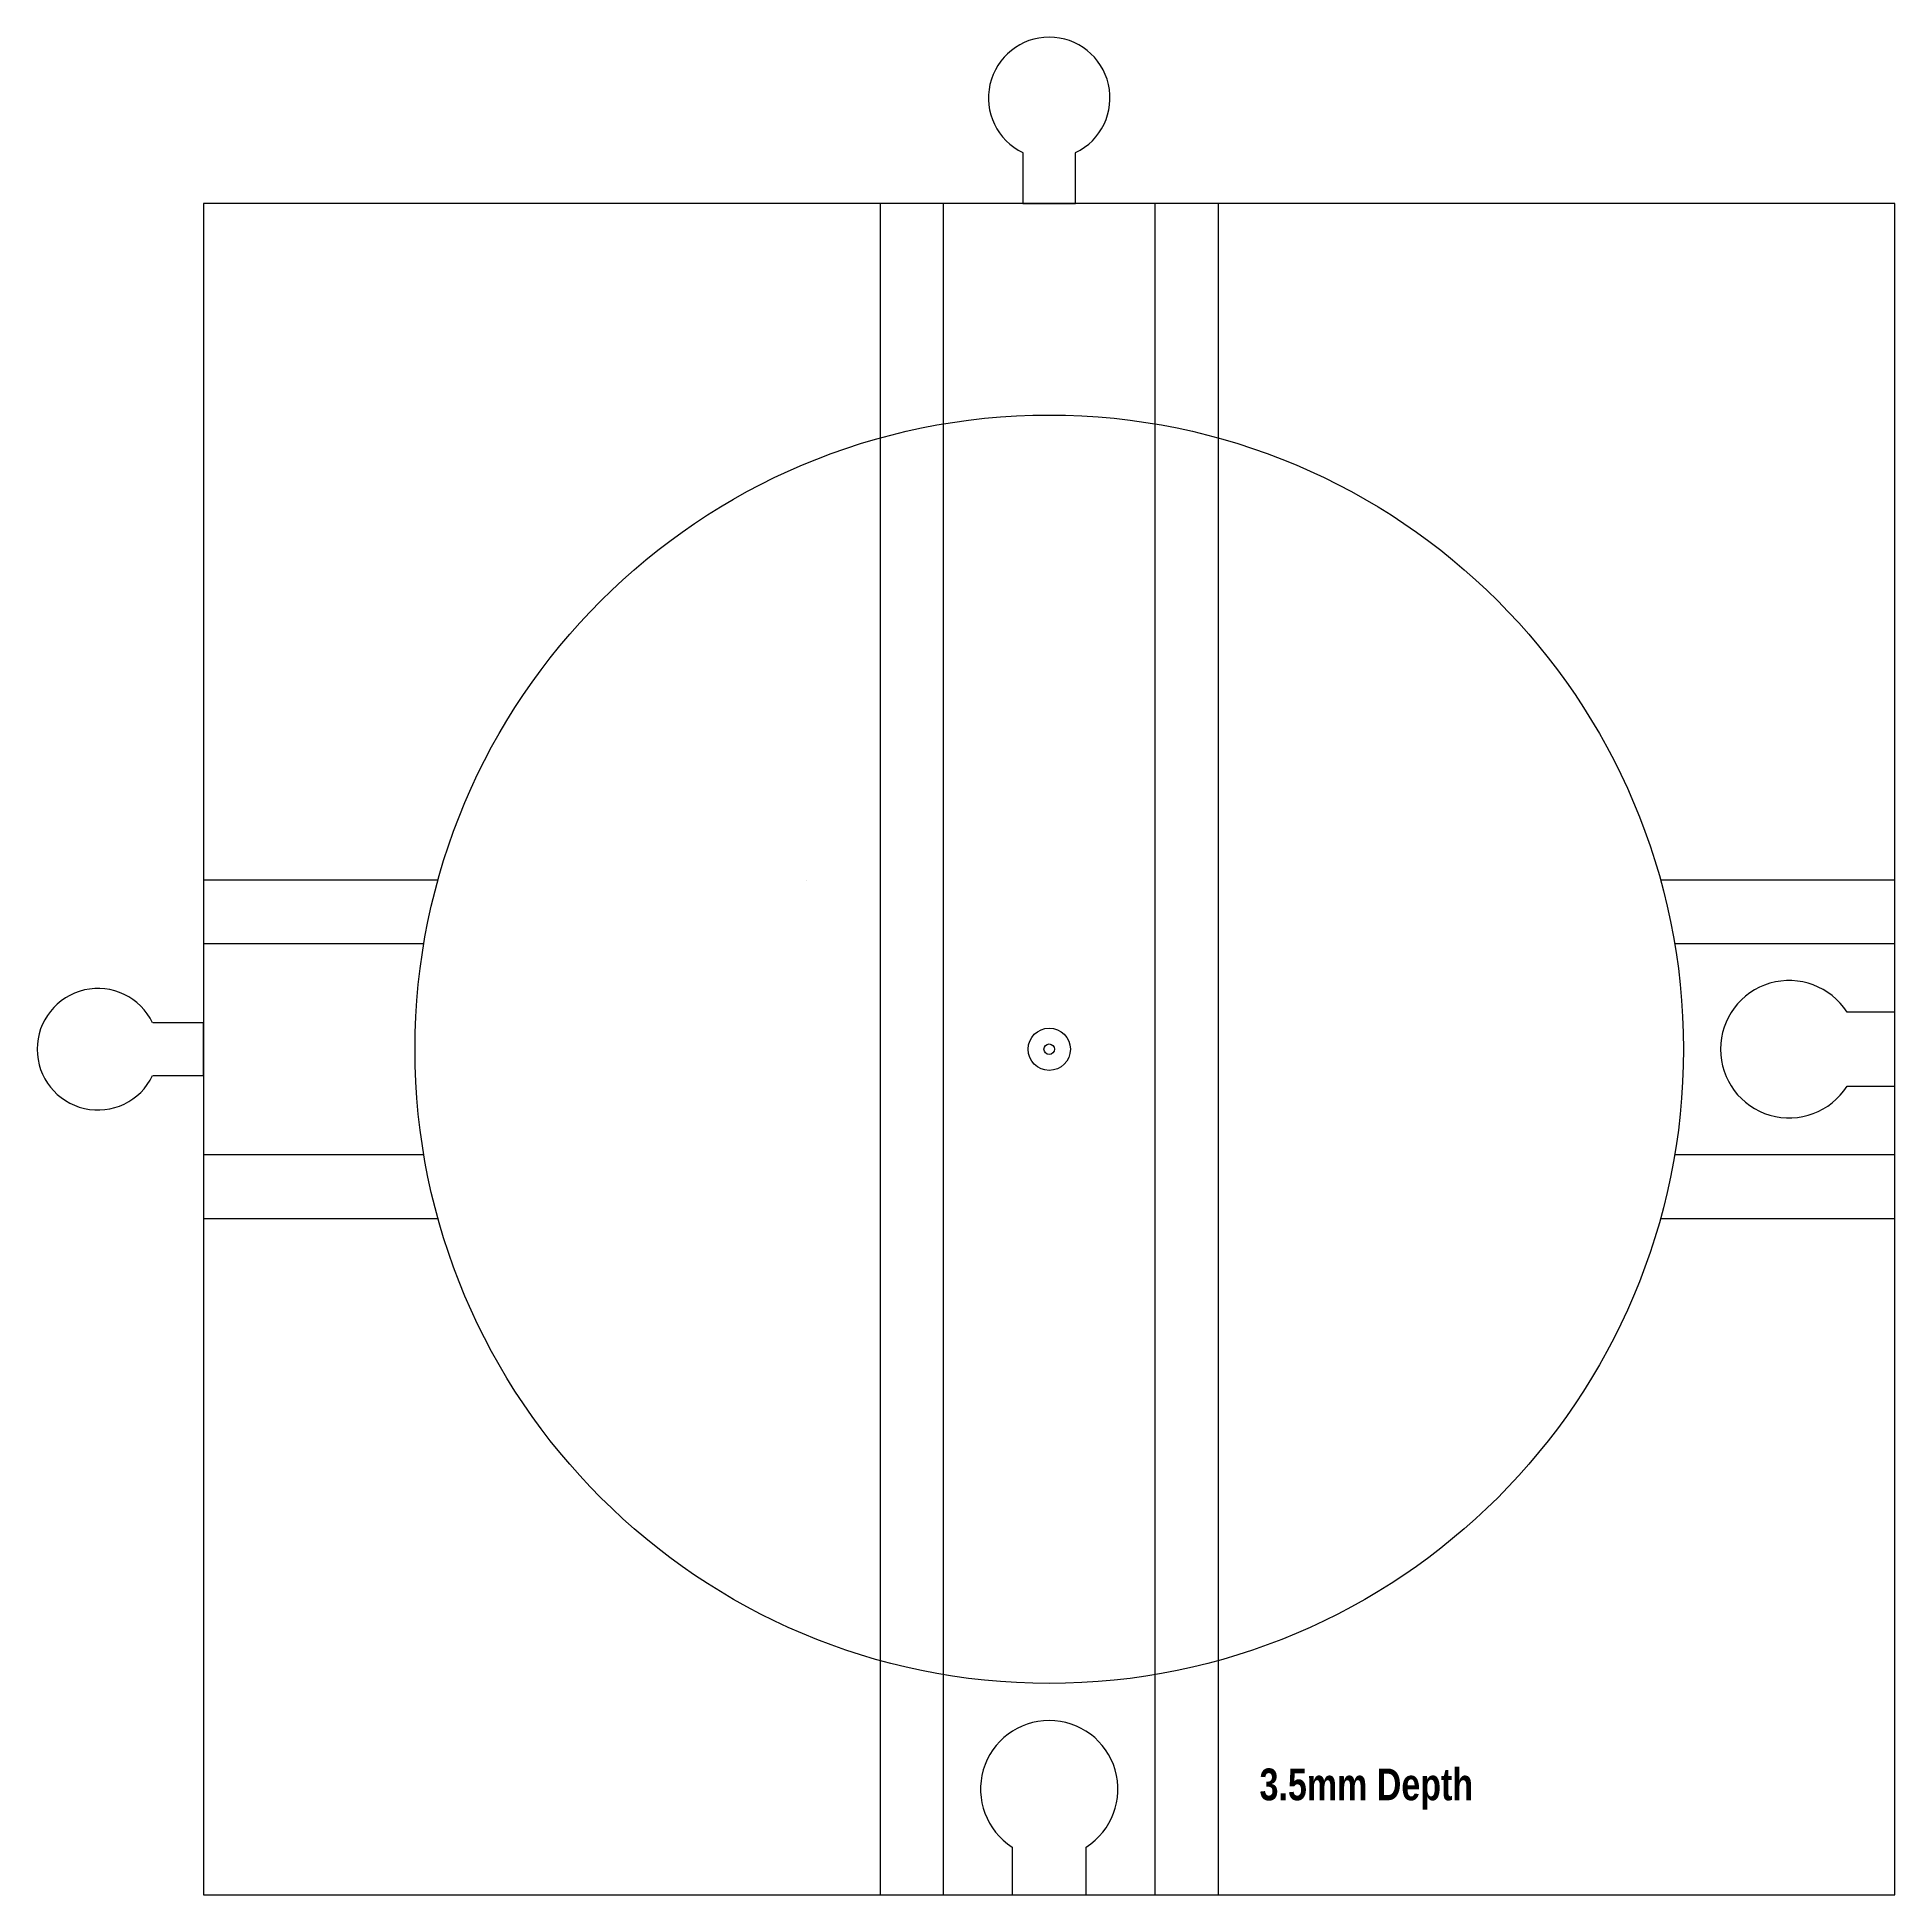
# Model space of a CAD drawing. Header units: millimetres. Extents: x -16 to 160, y 0 to 176.
import ezdxf

# ---------------------------------------------------------------- set-up
doc = ezdxf.new("R2010")
doc.units = ezdxf.units.MM
doc.layers.get('0').update_dxf_attribs({"linetype": 'CONTINUOUS', "lineweight": 25, "true_color": 0x000000})
doc.styles.add('textstyle0', font='')
doc.styles.get('textstyle0').set_extended_font_data('Impact')

# ---------------------------------------------------------------- blocks, each defined once
blk = doc.blocks.new('tab_male')
for p, q in [((10, 2.5), (5.18, 2.5)), ((10, -2.5), (10, 2.5)), ((5.18, -2.5), (10, -2.5))]:
    blk.add_line(p, q)
blk.add_arc((0, 0), 5.75, 25.7715, 334.2285)
blk = doc.blocks.new('tab_female')
for p, q in [((10, 3.5), (5.48, 3.5)), ((10, -3.5), (10, 3.5)), ((5.48, -3.5), (10, -3.5))]:
    blk.add_line(p, q)
blk.add_arc((0, 0), 6.5, 32.579, 327.421)

msp = doc.modelspace()

# ---------------------------------------------------------------- linework, layer by layer
for p, q in [((160, 160), (0, 160)), ((0, 160), (0, 0)), ((64, 160), (64, 0)), ((70, 0), (70, 160)), ((70, 160), (70, 160)), ((90, 160), (90, 0)), ((96, 0), (96, 160)), ((96, 160), (96, 160)), ((160, 0), (160, 160)), ((0, 96), (0, 96)), ((22.17, 96), (0, 96)), ((57, 96), (57, 96)), ((160, 96), (137.83, 96)), ((0, 90), (20.84, 90)), ((139.16, 90), (160, 90)), ((160, 90), (160, 90)), ((140, 80), (140, 80)), ((0, 70), (0, 70)), ((20.84, 70), (0, 70)), ((160, 70), (139.16, 70)), ((0, 64), (22.17, 64)), ((137.83, 64), (160, 64)), ((160, 64), (160, 64)), ((0, 0), (160, 0)), ((64, 0), (64, 0)), ((90, 0), (90, 0))]:
    msp.add_line(p, q)
for radius in [60, 2, 0.5]:
    msp.add_circle((80, 80), radius)

# ---------------------------------------------------------------- block references
at = {"rotation": -90}
for name, p in [('tab_male', (80, 170)), ('tab_female', (80, 10))]:
    msp.add_blockref(name, p, dxfattribs=at)
for name, p in [('tab_male', (-10, 80)), ('tab_female', (150, 80))]:
    msp.add_blockref(name, p)

# ---------------------------------------------------------------- texts
at = {"insert": (110, 10), "char_height": 1, "attachment_point": 5, "style": 'textstyle0'}
msp.add_mtext('\\H3;3.5mm Depth', dxfattribs=at)

doc.saveas('drawing.dxf')
